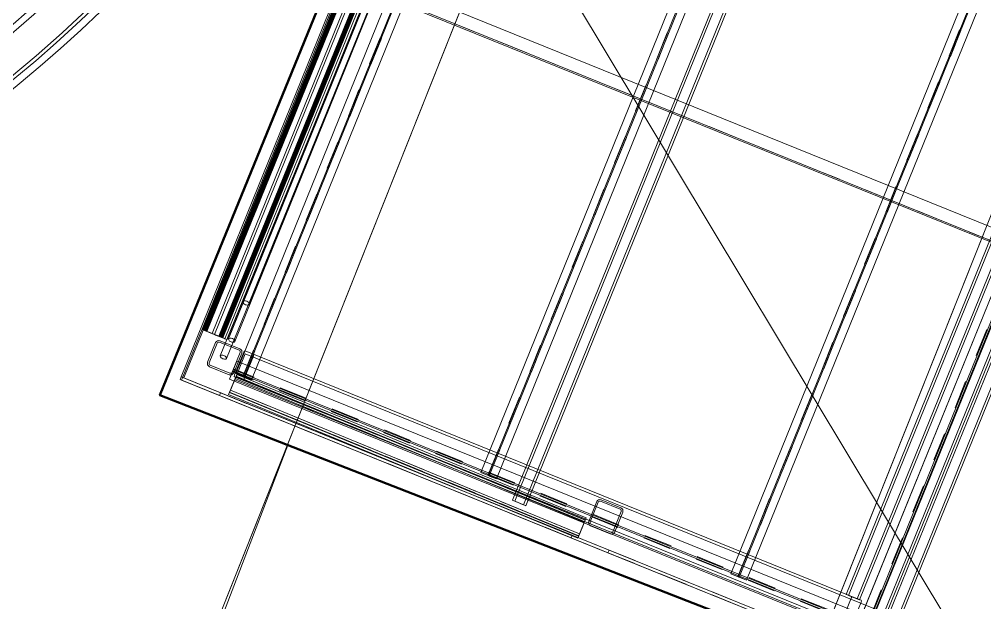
# Model space of a CAD drawing. Header units: metres. Extents: x -207 to 292, y -187 to 169.
# Drawn here: x -32.247 to -28.812, y -46.435 to -44.357 of the extents above; entities that cross this region are included whole.
import ezdxf

# ---------------------------------------------------------------- set-up
doc = ezdxf.new("R2010")
doc.units = ezdxf.units.M
for name, pattern in [('Elevado', [0.003969, 0.002381, -0.001587]), ('Oculto', [0.007144, 0.004763, -0.002381]), ('Overhead', [0.003969, 0.002381, -0.001587])]:
    doc.linetypes.add(name, pattern=pattern)
for name, color, linetype, lineweight in [('A-DETL-GENF', 7, 'Continuous', 9), ('A-DETL-MEDM', 7, 'Continuous', 9), ('A-DOOR', 7, 'Continuous', 9), ('A-GLAZ', 7, 'Continuous', 9), ('A-ROOF', 7, 'Continuous', 9), ('C-TOPO', 7, 'Continuous', 9), ('edificios', 7, 'Continuous', 50), ('EQUIPOS PIS', 7, 'Continuous', 9), ('I-WALL', 7, 'Continuous', 9), ('P-SANR-FIXT', 7, 'Continuous', 9), ('S-BEAM', 7, 'Continuous', 9), ('S-COLS', 7, 'Continuous', 9), ('VEREDAS', 7, 'Continuous', 9)]:
    doc.layers.add(name, color=color, linetype=linetype, lineweight=lineweight)
doc.layers.add('PR10-ARQ-PL-001-Emplazamiento-C-1_dwg', color=7, linetype='Continuous', lineweight=9, true_color=0x767676)

# ---------------------------------------------------------------- blocks, each defined once
blk = doc.blocks.new('M_Estanque-Terraza - M_Estanque-Terraza-2331352-PLANTA EMPLAZAMIENTO ACTUALIZADO')
at = {"layer": 'P-SANR-FIXT'}
for radius, start, end in [(4.9059, 180, 0), (4.8832, 180, 0), (5.1516, 223.8638, 0), (5.1516, 223.8638, 0), (5.1266, 223.8805, 0), (5.1266, 223.8805, 0), (4.9983, 223.9693, 0), (4.9755, 223.9856, 360)]:
    blk.add_arc((0, 0), radius, start, end, dxfattribs=at)
blk = doc.blocks.new('YADRAN_LASQUEMAS_ARQ_MO_002_TERRAZAS_rvt-1-PLANTA EMPLAZAMIENTO ACTUALIZADO')
at = {"layer": 'P-SANR-FIXT', "lineweight": 9, "rotation": 81.30156703698499}
blk.add_blockref('M_Estanque-Terraza - M_Estanque-Terraza-2331352-PLANTA EMPLAZAMIENTO ACTUALIZADO', (-35.5259, -40.6136), dxfattribs=at)
blk = doc.blocks.new('FCA_N_Columna de acero - 100 x 100 mm-2088436-PLANTA EMPLAZAMIENTO ACTUALIZADO')
at = {"layer": 'S-COLS'}
for p, q in [((-0.05, -0.038), (-0.05, 0.038)), ((-0.05, -0.038), (-0.05, 0.038)), ((-0.044, 0.038), (-0.044, -0.038)), ((-0.044, 0.038), (-0.044, -0.038)), ((-0.038, 0.05), (0.038, 0.05)), ((-0.038, 0.05), (0.038, 0.05)), ((0.038, 0.044), (-0.038, 0.044)), ((0.038, 0.044), (-0.038, 0.044)), ((0.044, -0.038), (0.044, 0.038)), ((0.044, -0.038), (0.044, 0.038)), ((0.05, 0.038), (0.05, -0.038)), ((0.05, 0.038), (0.05, -0.038)), ((-0.038, -0.044), (0.038, -0.044)), ((-0.038, -0.044), (0.038, -0.044)), ((0.038, -0.05), (-0.038, -0.05)), ((0.038, -0.05), (-0.038, -0.05))]:
    blk.add_line(p, q, dxfattribs=at)
for centre, radius, start, end in [((-0.038, 0.038), 0.012, 90, 180), ((-0.038, 0.038), 0.012, 90, 180), ((-0.038, 0.038), 0.006, 90, 180), ((-0.038, 0.038), 0.006, 90, 180), ((0.038, 0.038), 0.012, 360, 90), ((0.038, 0.038), 0.012, 360, 90), ((0.038, 0.038), 0.006, 360, 90), ((0.038, 0.038), 0.006, 360, 90), ((-0.038, -0.038), 0.012, 180, 270), ((-0.038, -0.038), 0.012, 180, 270), ((-0.038, -0.038), 0.006, 180, 270), ((-0.038, -0.038), 0.006, 180, 270), ((0.038, -0.038), 0.012, 270, 360), ((0.038, -0.038), 0.006, 270, 360), ((0.038, -0.038), 0.012, 270, 360), ((0.038, -0.038), 0.006, 270, 360)]:
    blk.add_arc(centre, radius, start, end, dxfattribs=at)
blk = doc.blocks.new('MT-T estructural - MT100X6_0-2095929-PLANTA EMPLAZAMIENTO ACTUALIZADO')
at = {"layer": 'S-BEAM'}
for p, q in [((-5.9815, 0.03), (5.9815, 0.03)), ((-5.9815, 0.03), (5.9815, 0.03)), ((5.9815, 0.002), (-5.9815, 0.002)), ((-5.9815, 0.002), (5.9815, 0.002)), ((5.9815, 0.0068), (5.9815, 0.03)), ((5.9815, 0.03), (5.9815, -0.03)), ((5.9815, 0.0068), (5.9815, 0.002)), ((5.9815, -0.002), (5.9815, 0.002)), ((-5.9815, -0.002), (5.9815, -0.002)), ((-5.9815, -0.002), (5.9815, -0.002)), ((5.9815, -0.03), (-5.9815, -0.03)), ((-5.9815, -0.03), (5.9815, -0.03)), ((5.9815, -0.002), (5.9815, -0.0068)), ((5.9815, -0.03), (5.9815, -0.0068))]:
    blk.add_line(p, q, dxfattribs=at)
at = {"layer": 'S-BEAM', "linetype": 'Oculto'}
for p, q in [((5.9815, 0.0025), (-5.9815, 0.0025)), ((5.9815, -0.0025), (-5.9815, -0.0025))]:
    blk.add_line(p, q, dxfattribs=at)
blk = doc.blocks.new('UC-Perfil universal - 120x070x50UC-2123569-PLANTA EMPLAZAMIENTO ACTUALIZADO')
at = {"layer": 'S-BEAM'}
for p, q in [((-2.44, 0.035), (-2.44, -0.035)), ((-2.44, -0.035), (-2.44, 0.035)), ((-2.44, 0.035), (-2.44, 0.0075)), ((-2.44, 0.0075), (-2.44, 0.035)), ((2.439, 0.035), (-2.44, 0.035)), ((-2.44, 0.035), (2.439, 0.035)), ((-2.44, 0.035), (2.439, 0.035)), ((-2.44, 0.035), (2.439, 0.035)), ((-2.44, 0.0025), (-2.44, 0.0075)), ((-2.44, 0.0025), (-2.44, 0.0075)), ((-2.44, 0.0025), (2.439, 0.0025)), ((2.439, -0.0025), (-2.44, -0.0025)), ((-2.44, -0.0075), (-2.44, -0.0025)), ((-2.44, -0.0075), (-2.44, -0.0025)), ((-2.44, -0.035), (-2.44, -0.0075)), ((-2.44, -0.0075), (-2.44, -0.035)), ((-2.44, -0.035), (2.439, -0.035)), ((-2.44, -0.035), (2.439, -0.035)), ((-2.44, -0.035), (2.439, -0.035)), ((-2.44, -0.035), (2.439, -0.035))]:
    blk.add_line(p, q, dxfattribs=at)
at = {"layer": 'S-BEAM', "linetype": 'Oculto'}
for p, q in [((2.439, 0.00495), (-2.44, 0.00495)), ((2.439, -0.00495), (-2.44, -0.00495))]:
    blk.add_line(p, q, dxfattribs=at)
blk = doc.blocks.new('L - Perfiles angulares de lados iguales - L 900x500x5-2128647-PLANTA EMPLAZAMIENTO ACTUALIZADO')
at = {"layer": 'S-BEAM'}
for p, q in [((1.905, 0.006), (-1.905, 0.006)), ((-1.905, 0.006), (1.905, 0.006)), ((-1.905, 0.001), (1.905, 0.001)), ((1.905, 0.001), (-1.905, 0.001)), ((1.905, -0.044), (-1.905, -0.044)), ((-1.905, -0.044), (1.905, -0.044))]:
    blk.add_line(p, q, dxfattribs=at)
at = {"layer": 'S-BEAM', "linetype": 'Oculto'}
blk.add_line((-1.905, 0.001), (1.905, 0.001), dxfattribs=at)
blk = doc.blocks.new('SQR - Barras cuadradas con bordes redondeados - SQR 100x100-2138660-PLANTA EMPLAZAMIENTO ACTUALIZADO')
at = {"layer": 'S-BEAM'}
for p, q in [((2.444, 0.05), (-2.397, 0.05)), ((-2.397, 0.05), (-2.397, 0.0436)), ((-2.397, 0.05), (-2.397, 0.0436)), ((-2.397, -0.0436), (-2.397, 0.0436)), ((-2.397, 0.0436), (-2.397, -0.0436)), ((-2.397, -0.0436), (-2.397, -0.05)), ((-2.397, -0.0436), (-2.397, -0.05)), ((-2.397, -0.05), (2.444, -0.05))]:
    blk.add_line(p, q, dxfattribs=at)
blk = doc.blocks.new('SQR - Barras cuadradas con bordes redondeados - SQR 100x100-2139713-PLANTA EMPLAZAMIENTO ACTUALIZADO')
at = {"layer": 'S-BEAM'}
for p, q in [((-29.2824, -46.4132), (-31.4437, -45.5378)), ((-31.4437, -45.5378), (-31.4134, -45.55)), ((-31.481, -45.6236), (-31.4483, -45.5428)), ((-31.4136, -45.5569), (-31.4463, -45.6377)), ((-31.4812, -45.6304), (-29.3199, -46.5059)), ((-31.4509, -45.6427), (-31.4812, -45.6304)), ((-29.287, -46.4182), (-29.3197, -46.499)), ((-29.2521, -46.4254), (-29.2824, -46.4132)), ((-29.285, -46.5131), (-29.2523, -46.4323)), ((-29.3199, -46.5059), (-29.2896, -46.5181))]:
    blk.add_line(p, q, dxfattribs=at)
for centre, start_param, end_param in [((-31.4461, -45.5437), 0, 1.570796), ((-31.4158, -45.556), 4.712389, 6.283185), ((-31.4788, -45.6245), 1.570796, 3.141593), ((-31.4485, -45.6368), 3.141593, 4.712389), ((-29.2848, -46.4191), 0, 1.570796), ((-29.2545, -46.4314), 4.712389, 6.283185), ((-29.3175, -46.4999), 1.570796, 3.141593), ((-29.2872, -46.5122), 3.141593, 4.712389)]:
    blk.add_ellipse(centre, major_axis=(0.0024, 0.00593), ratio=0.374607, start_param=start_param, end_param=end_param, dxfattribs=at)
blk = doc.blocks.new('M_Door-Opening - 1900 x 2800 mm-2140832-PLANTA EMPLAZAMIENTO ACTUALIZADO')
at = {"layer": 'A-DETL-GENF', "linetype": 'Overhead'}
for p, q in [((0.9418, 0.005), (-0.9582, 0.005)), ((-0.9582, -0.005), (0.9418, -0.005))]:
    blk.add_line(p, q, dxfattribs=at)
at = {"layer": 'A-DETL-MEDM'}
for p, q in [((-0.9582, 0.005), (-0.9582, -0.005)), ((0.9418, -0.005), (0.9418, 0.005))]:
    blk.add_line(p, q, dxfattribs=at)
blk = doc.blocks.new('FCA_N_Columna de acero - 100 x 100 mm-2141050-PLANTA EMPLAZAMIENTO ACTUALIZADO')
at = {"layer": 'S-COLS'}
for p, q in [((-0.05, -0.038), (-0.05, 0.038)), ((-0.05, -0.038), (-0.05, 0.038)), ((-0.044, 0.038), (-0.044, -0.038)), ((-0.044, 0.038), (-0.044, -0.038)), ((-0.038, 0.05), (0.038, 0.05)), ((-0.038, 0.05), (0.038, 0.05)), ((0.038, 0.044), (-0.038, 0.044)), ((0.038, 0.044), (-0.038, 0.044)), ((0.044, -0.038), (0.044, 0.038)), ((0.044, -0.038), (0.044, 0.038)), ((0.05, 0.038), (0.05, -0.038)), ((0.05, 0.038), (0.05, -0.038)), ((-0.038, -0.044), (0.038, -0.044)), ((-0.038, -0.044), (0.038, -0.044)), ((0.038, -0.05), (-0.038, -0.05)), ((0.038, -0.05), (-0.038, -0.05))]:
    blk.add_line(p, q, dxfattribs=at)
for centre, radius, start, end in [((-0.038, 0.038), 0.012, 90, 180), ((-0.038, 0.038), 0.012, 90, 180), ((-0.038, 0.038), 0.006, 90, 180), ((-0.038, 0.038), 0.006, 90, 180), ((0.038, 0.038), 0.012, 360, 90), ((0.038, 0.038), 0.012, 360, 90), ((0.038, 0.038), 0.006, 360, 90), ((0.038, 0.038), 0.006, 360, 90), ((-0.038, -0.038), 0.012, 180, 270), ((-0.038, -0.038), 0.012, 180, 270), ((-0.038, -0.038), 0.006, 180, 270), ((-0.038, -0.038), 0.006, 180, 270), ((0.038, -0.038), 0.012, 270, 360), ((0.038, -0.038), 0.006, 270, 360), ((0.038, -0.038), 0.012, 270, 360), ((0.038, -0.038), 0.006, 270, 360)]:
    blk.add_arc(centre, radius, start, end, dxfattribs=at)
blk = doc.blocks.new('Ventana-Hueco cuadrado - 1350 x 0900mm-2142439-PLANTA EMPLAZAMIENTO ACTUALIZADO')
at = {"layer": 'A-GLAZ'}
for p, q in [((-0.6832, -0.005), (-0.6832, 0.005)), ((0.6668, 0.005), (0.6668, -0.005))]:
    blk.add_line(p, q, dxfattribs=at)
at = {"layer": 'A-GLAZ', "linetype": 'Elevado'}
for p, q in [((-0.6832, 0.005), (0.6668, 0.005)), ((0.6668, -0.005), (-0.6832, -0.005))]:
    blk.add_line(p, q, dxfattribs=at)
blk = doc.blocks.new('Barras redondas - RB 24-2158132-PLANTA EMPLAZAMIENTO ACTUALIZADO')
at = {"layer": 'S-BEAM'}
for p, q in [((-28.551, -38.2096), (-30.0385, -41.8687)), ((-30.0163, -41.8778), (-28.5288, -38.2186))]:
    blk.add_line(p, q, dxfattribs=at)
for centre, start_param, end_param in [((-28.5399, -38.2141), 0, 3.141593), ((-28.5399, -38.2141), 3.141593, 6.283185), ((-30.0274, -41.8732), 0, 3.141593), ((-30.0274, -41.8732), 3.141593, 6.283185)]:
    blk.add_ellipse(centre, major_axis=(-0.0111, 0.0045), ratio=0.484809, start_param=start_param, end_param=end_param, dxfattribs=at)
blk = doc.blocks.new('Barras redondas - RB 24-V93-PLANTA EMPLAZAMIENTO ACTUALIZADO')
at = {"layer": 'S-BEAM'}
for p, q in [((-28.551, -38.2096), (-30.0385, -41.8687)), ((-30.0163, -41.8778), (-28.5288, -38.2186))]:
    blk.add_line(p, q, dxfattribs=at)
for centre, start_param, end_param in [((-28.5399, -38.2141), 0, 3.141593), ((-28.5399, -38.2141), 3.141593, 6.283185), ((-30.0274, -41.8732), 0, 3.141593), ((-30.0274, -41.8732), 3.141593, 6.283185)]:
    blk.add_ellipse(centre, major_axis=(-0.0111, 0.0045), ratio=0.484809, start_param=start_param, end_param=end_param, dxfattribs=at)
blk = doc.blocks.new('HSS-Sección estructural hueca - HSS40_0X70_0X9_5-2160613-PLANTA EMPLAZAMIENTO ACTUALIZADO')
at = {"layer": 'S-BEAM'}
for p, q in [((-24.6715, -35.3874), (-29.2141, -46.6023)), ((-24.6633, -35.3907), (-29.2059, -46.6057)), ((-29.1746, -46.6183), (-24.632, -35.4034)), ((-29.1664, -46.6217), (-24.6238, -35.4067))]:
    blk.add_line(p, q, dxfattribs=at)
blk = doc.blocks.new('HSS-Sección estructural hueca - HSS40_0X70_0X9_5-2161066-PLANTA EMPLAZAMIENTO ACTUALIZADO')
at = {"layer": 'S-BEAM'}
for p, q in [((5.882, 0.035), (-5.882, 0.035)), ((-5.882, 0.035), (-5.882, 0.0172)), ((-5.882, 0.035), (-5.882, 0.0172)), ((5.882, 0.0261), (-5.882, 0.0261)), ((-5.882, 0.0172), (-5.882, 0.0261)), ((-5.882, 0.0172), (-5.882, 0.0261)), ((-5.882, 0.0172), (-5.882, -0.0172)), ((-5.882, -0.0172), (-5.882, 0.0172)), ((-5.882, -0.0172), (-5.882, 0.0172)), ((-5.882, 0.0172), (-5.882, -0.0172)), ((-5.882, -0.0172), (-5.882, -0.035)), ((-5.882, -0.0172), (-5.882, -0.035)), ((-5.882, -0.0261), (-5.882, -0.0172)), ((-5.882, -0.0261), (-5.882, -0.0172)), ((-5.882, -0.0261), (5.882, -0.0261)), ((-5.882, -0.035), (5.882, -0.035))]:
    blk.add_line(p, q, dxfattribs=at)
at = {"layer": 'S-BEAM', "linetype": 'Oculto'}
for p, q in [((5.882, 0.0261), (-5.882, 0.0261)), ((5.882, -0.0261), (-5.882, -0.0261))]:
    blk.add_line(p, q, dxfattribs=at)
blk = doc.blocks.new('HSS-Sección estructural hueca - HSS40_0X70_0X9_5-2161322-PLANTA EMPLAZAMIENTO ACTUALIZADO')
at = {"layer": 'S-BEAM'}
for p, q in [((5.857, 0.035), (-5.907, 0.035)), ((-5.907, 0.035), (-5.907, 0.0172)), ((-5.907, 0.035), (-5.907, 0.0172)), ((5.857, 0.0261), (-5.907, 0.0261)), ((-5.907, 0.0172), (-5.907, 0.0261)), ((-5.907, 0.0172), (-5.907, 0.0261)), ((-5.907, 0.0172), (-5.907, -0.0172)), ((-5.907, -0.0172), (-5.907, 0.0172)), ((-5.907, -0.0172), (-5.907, 0.0172)), ((-5.907, 0.0172), (-5.907, -0.0172)), ((-5.907, -0.0172), (-5.907, -0.035)), ((-5.907, -0.0172), (-5.907, -0.035)), ((-5.907, -0.0261), (-5.907, -0.0172)), ((-5.907, -0.0261), (-5.907, -0.0172)), ((-5.907, -0.0261), (5.857, -0.0261)), ((-5.907, -0.035), (5.857, -0.035))]:
    blk.add_line(p, q, dxfattribs=at)
at = {"layer": 'S-BEAM', "linetype": 'Oculto'}
for p, q in [((5.857, 0.0261), (-5.907, 0.0261)), ((5.857, -0.0261), (-5.907, -0.0261))]:
    blk.add_line(p, q, dxfattribs=at)
blk = doc.blocks.new('HSS-Sección estructural hueca - HSS40_0X70_0X9_5-2161648-PLANTA EMPLAZAMIENTO ACTUALIZADO')
at = {"layer": 'S-BEAM'}
for p, q in [((5.866, 0.035), (-5.897, 0.035)), ((5.866, 0.0172), (5.866, 0.035)), ((5.866, 0.0172), (5.866, 0.035)), ((5.866, 0.0261), (-5.897, 0.0261)), ((5.866, 0.0261), (5.866, 0.0172)), ((5.866, 0.0261), (5.866, 0.0172)), ((5.866, 0.0172), (5.866, -0.0172)), ((5.866, -0.0172), (5.866, 0.0172)), ((5.866, -0.0172), (5.866, 0.0172)), ((5.866, 0.0172), (5.866, -0.0172)), ((-5.897, -0.0261), (5.866, -0.0261)), ((5.866, -0.035), (5.866, -0.0172)), ((5.866, -0.035), (5.866, -0.0172)), ((5.866, -0.0172), (5.866, -0.0261)), ((5.866, -0.0172), (5.866, -0.0261)), ((-5.897, -0.035), (5.866, -0.035))]:
    blk.add_line(p, q, dxfattribs=at)
at = {"layer": 'S-BEAM', "linetype": 'Oculto'}
for p, q in [((5.866, 0.0261), (-5.897, 0.0261)), ((5.866, -0.0261), (-5.897, -0.0261))]:
    blk.add_line(p, q, dxfattribs=at)
blk = doc.blocks.new('HSS-Sección estructural hueca - HSS40_0X70_0X9_5-2161767-PLANTA EMPLAZAMIENTO ACTUALIZADO')
at = {"layer": 'S-BEAM'}
for p, q in [((-27.1769, -34.5596), (-31.5934, -45.4631)), ((-27.1687, -34.5629), (-31.5852, -45.4664)), ((-31.5366, -45.4861), (-27.1201, -34.5826)), ((-31.5283, -45.4894), (-27.1118, -34.5859)), ((-31.5934, -45.4631), (-31.5798, -45.4686)), ((-31.5932, -45.4632), (-31.5925, -45.4635)), ((-31.5925, -45.4635), (-31.5733, -45.4712)), ((-31.5784, -45.4692), (-31.5852, -45.4664)), ((-31.5843, -45.4668), (-31.585, -45.4665)), ((-31.5748, -45.4706), (-31.5843, -45.4668)), ((-31.5484, -45.4813), (-31.5798, -45.4686)), ((-31.5784, -45.4692), (-31.547, -45.4819)), ((-31.5434, -45.4833), (-31.5748, -45.4706)), ((-31.5733, -45.4712), (-31.542, -45.4839)), ((-31.5484, -45.4813), (-31.5293, -45.4891)), ((-31.5374, -45.4858), (-31.547, -45.4819)), ((-31.5366, -45.4861), (-31.5434, -45.4833)), ((-31.542, -45.4839), (-31.5283, -45.4894)), ((-31.5374, -45.4858), (-31.5367, -45.4861)), ((-31.5286, -45.4893), (-31.5293, -45.4891))]:
    blk.add_line(p, q, dxfattribs=at)
blk = doc.blocks.new('HSS-Sección estructural hueca - HSS40_0X70_0X9_5-2161936-PLANTA EMPLAZAMIENTO ACTUALIZADO')
at = {"layer": 'S-BEAM'}
for p, q in [((-27.1439, -34.5732), (-31.5604, -45.4767)), ((-27.1357, -34.5765), (-31.5522, -45.48)), ((-31.5162, -45.4946), (-27.0997, -34.5911)), ((-31.5079, -45.4979), (-27.0915, -34.5944)), ((-31.5604, -45.4767), (-31.5522, -45.48)), ((-31.5582, -45.4776), (-31.5422, -45.484)), ((-31.5486, -45.4815), (-31.5522, -45.48)), ((-31.548, -45.4817), (-31.5522, -45.48)), ((-31.5351, -45.4869), (-31.551, -45.4805)), ((-31.5486, -45.4815), (-31.5261, -45.4906)), ((-31.548, -45.4817), (-31.5445, -45.4831)), ((-31.5332, -45.4877), (-31.5445, -45.4831)), ((-31.5422, -45.484), (-31.5197, -45.4932)), ((-31.5238, -45.4915), (-31.5351, -45.4869)), ((-31.5332, -45.4877), (-31.5173, -45.4941)), ((-31.5101, -45.497), (-31.5261, -45.4906)), ((-31.5203, -45.4929), (-31.5238, -45.4915)), ((-31.5162, -45.4946), (-31.5203, -45.4929)), ((-31.5197, -45.4932), (-31.5162, -45.4946)), ((-31.5162, -45.4946), (-31.5079, -45.4979))]:
    blk.add_line(p, q, dxfattribs=at)
blk = doc.blocks.new('HSS-Sección estructural hueca - HSS40_0X70_0X9_5-2161962-PLANTA EMPLAZAMIENTO ACTUALIZADO')
at = {"layer": 'S-BEAM'}
for p, q in [((-25.9723, -34.9107), (-30.4924, -46.07)), ((-25.964, -34.914), (-30.4841, -46.0733)), ((-30.4529, -46.086), (-25.9328, -34.9266)), ((-30.4446, -46.0893), (-25.9245, -34.93)), ((-30.4924, -46.07), (-30.4815, -46.0744)), ((-30.4914, -46.0704), (-30.4805, -46.0748)), ((-30.4787, -46.0755), (-30.4841, -46.0733)), ((-30.4727, -46.0779), (-30.4836, -46.0735)), ((-30.4777, -46.0759), (-30.4815, -46.0744)), ((-30.4805, -46.0748), (-30.4593, -46.0834)), ((-30.4787, -46.0755), (-30.4749, -46.0771)), ((-30.4777, -46.0759), (-30.4565, -46.0845)), ((-30.4643, -46.0813), (-30.4749, -46.0771)), ((-30.4621, -46.0822), (-30.4727, -46.0779)), ((-30.4643, -46.0813), (-30.4534, -46.0858)), ((-30.4583, -46.0838), (-30.4621, -46.0822)), ((-30.4593, -46.0834), (-30.4555, -46.0849)), ((-30.4529, -46.086), (-30.4583, -46.0838)), ((-30.4456, -46.0889), (-30.4565, -46.0845)), ((-30.4555, -46.0849), (-30.4446, -46.0893))]:
    blk.add_line(p, q, dxfattribs=at)
blk = doc.blocks.new('HSS-Sección estructural hueca - HSS40_0X70_0X9_5-2162146-PLANTA EMPLAZAMIENTO ACTUALIZADO')
at = {"layer": 'S-BEAM'}
for p, q in [((-24.8309, -35.3579), (-29.3056, -46.4051)), ((-24.8226, -35.3613), (-29.2973, -46.4084)), ((-29.2661, -46.4211), (-24.7914, -35.3739)), ((-29.2578, -46.4244), (-24.7832, -35.3772)), ((-29.3056, -46.4051), (-29.2947, -46.4095)), ((-29.3046, -46.4055), (-29.2937, -46.4099)), ((-29.2919, -46.4106), (-29.2973, -46.4084)), ((-29.2859, -46.413), (-29.2968, -46.4086)), ((-29.2909, -46.411), (-29.2947, -46.4095)), ((-29.2937, -46.4099), (-29.2725, -46.4185)), ((-29.2919, -46.4106), (-29.288, -46.4122)), ((-29.2909, -46.411), (-29.2697, -46.4196)), ((-29.2775, -46.4165), (-29.288, -46.4122)), ((-29.2753, -46.4173), (-29.2859, -46.413)), ((-29.2775, -46.4165), (-29.2666, -46.4209)), ((-29.2715, -46.4189), (-29.2753, -46.4173)), ((-29.2725, -46.4185), (-29.2687, -46.42)), ((-29.2661, -46.4211), (-29.2715, -46.4189)), ((-29.2588, -46.424), (-29.2697, -46.4196)), ((-29.2687, -46.42), (-29.2578, -46.4244))]:
    blk.add_line(p, q, dxfattribs=at)
blk = doc.blocks.new('Barras redondas - RB 24-2162412-PLANTA EMPLAZAMIENTO ACTUALIZADO')
at = {"layer": 'S-BEAM'}
for p, q in [((-30.0813, -41.9812), (-31.5021, -45.4955)), ((-31.4799, -45.5045), (-30.0591, -41.9902))]:
    blk.add_line(p, q, dxfattribs=at)
for centre, start_param, end_param in [((-30.0702, -41.9857), 0, 3.141593), ((-30.0702, -41.9857), 3.141593, 6.283185), ((-31.491, -45.5), 0, 3.141593), ((-31.491, -45.5), 3.141593, 6.283185)]:
    blk.add_ellipse(centre, major_axis=(-0.0111, 0.0045), ratio=0.544639, start_param=start_param, end_param=end_param, dxfattribs=at)
blk = doc.blocks.new('Barras redondas - RB 24-2162431-PLANTA EMPLAZAMIENTO ACTUALIZADO')
at = {"layer": 'S-BEAM'}
for p, q in [((-30.0781, -41.9665), (-31.4511, -45.3629)), ((-31.4288, -45.3719), (-30.0558, -41.9755))]:
    blk.add_line(p, q, dxfattribs=at)
for centre, start_param, end_param in [((-30.067, -41.971), 0, 3.141593), ((-30.067, -41.971), 3.141593, 6.283185), ((-31.44, -45.3674), 0, 3.141593), ((-31.44, -45.3674), 3.141593, 6.283185)]:
    blk.add_ellipse(centre, major_axis=(-0.0111, 0.0045), ratio=0.559193, start_param=start_param, end_param=end_param, dxfattribs=at)
blk = doc.blocks.new('UC-Perfil universal - 120x070x50UC-2162488-PLANTA EMPLAZAMIENTO ACTUALIZADO')
at = {"layer": 'S-BEAM'}
for p, q in [((3.01, 0.035), (-3.01, 0.035)), ((-3.01, 0.035), (3.01, 0.035)), ((-3.01, 0.035), (3.01, 0.035)), ((-3.01, 0.035), (3.01, 0.035)), ((-3.01, 0.0025), (3.01, 0.0025)), ((3.01, -0.0025), (-3.01, -0.0025)), ((-3.01, -0.035), (3.01, -0.035)), ((-3.01, -0.035), (3.01, -0.035)), ((-3.01, -0.035), (3.01, -0.035)), ((-3.01, -0.035), (3.01, -0.035))]:
    blk.add_line(p, q, dxfattribs=at)
at = {"layer": 'S-BEAM', "linetype": 'Oculto'}
for p, q in [((3.01, 0.00495), (-3.01, 0.00495)), ((3.01, -0.00495), (-3.01, -0.00495))]:
    blk.add_line(p, q, dxfattribs=at)
blk = doc.blocks.new('HSS-Sección estructural hueca - HSS40_0X70_0X9_5-2163711-PLANTA EMPLAZAMIENTO ACTUALIZADO')
at = {"layer": 'S-BEAM'}
for p, q in [((0.6715, 0.035), (-0.6715, 0.035)), ((-0.6715, 0.035), (-0.6715, 0.0172)), ((-0.6715, 0.035), (-0.6715, 0.0172)), ((0.6715, 0.0172), (0.6715, 0.035)), ((0.6715, 0.0172), (0.6715, 0.035)), ((0.6715, 0.0261), (-0.6715, 0.0261)), ((-0.6715, 0.0172), (-0.6715, 0.0261)), ((-0.6715, 0.0172), (-0.6715, 0.0261)), ((-0.6715, 0.0172), (-0.6715, -0.0172)), ((-0.6715, -0.0172), (-0.6715, 0.0172)), ((-0.6715, -0.0172), (-0.6715, 0.0172)), ((-0.6715, 0.0172), (-0.6715, -0.0172)), ((0.6715, 0.0261), (0.6715, 0.0172)), ((0.6715, 0.0261), (0.6715, 0.0172)), ((0.6715, 0.0172), (0.6715, -0.0172)), ((0.6715, -0.0172), (0.6715, 0.0172)), ((0.6715, -0.0172), (0.6715, 0.0172)), ((0.6715, 0.0172), (0.6715, -0.0172)), ((-0.6715, -0.0172), (-0.6715, -0.035)), ((-0.6715, -0.0172), (-0.6715, -0.035)), ((-0.6715, -0.0261), (-0.6715, -0.0172)), ((-0.6715, -0.0261), (-0.6715, -0.0172)), ((-0.6715, -0.0261), (0.6715, -0.0261)), ((0.6715, -0.035), (0.6715, -0.0172)), ((0.6715, -0.035), (0.6715, -0.0172)), ((0.6715, -0.0172), (0.6715, -0.0261)), ((0.6715, -0.0172), (0.6715, -0.0261)), ((-0.6715, -0.035), (0.6715, -0.035))]:
    blk.add_line(p, q, dxfattribs=at)
at = {"layer": 'S-BEAM', "linetype": 'Oculto'}
for p, q in [((0.6715, 0.0261), (-0.6715, 0.0261)), ((0.6715, -0.0261), (-0.6715, -0.0261))]:
    blk.add_line(p, q, dxfattribs=at)
blk = doc.blocks.new('HSS-Sección estructural hueca - HSS40_0X70_0X9_5-2164033-PLANTA EMPLAZAMIENTO ACTUALIZADO')
at = {"layer": 'S-BEAM'}
for p, q in [((0.6715, 0.035), (-0.6715, 0.035)), ((-0.6715, 0.035), (-0.6715, 0.0172)), ((-0.6715, 0.035), (-0.6715, 0.0172)), ((0.6715, 0.0172), (0.6715, 0.035)), ((0.6715, 0.0172), (0.6715, 0.035)), ((0.6715, 0.0261), (-0.6715, 0.0261)), ((-0.6715, 0.0172), (-0.6715, 0.0261)), ((-0.6715, 0.0172), (-0.6715, 0.0261)), ((-0.6715, 0.0172), (-0.6715, -0.0172)), ((-0.6715, -0.0172), (-0.6715, 0.0172)), ((-0.6715, -0.0172), (-0.6715, 0.0172)), ((-0.6715, 0.0172), (-0.6715, -0.0172)), ((0.6715, 0.0261), (0.6715, 0.0172)), ((0.6715, 0.0261), (0.6715, 0.0172)), ((0.6715, 0.0172), (0.6715, -0.0172)), ((0.6715, -0.0172), (0.6715, 0.0172)), ((0.6715, -0.0172), (0.6715, 0.0172)), ((0.6715, 0.0172), (0.6715, -0.0172)), ((-0.6715, -0.0172), (-0.6715, -0.035)), ((-0.6715, -0.0172), (-0.6715, -0.035)), ((-0.6715, -0.0261), (-0.6715, -0.0172)), ((-0.6715, -0.0261), (-0.6715, -0.0172)), ((-0.6715, -0.0261), (0.6715, -0.0261)), ((0.6715, -0.035), (0.6715, -0.0172)), ((0.6715, -0.035), (0.6715, -0.0172)), ((0.6715, -0.0172), (0.6715, -0.0261)), ((0.6715, -0.0172), (0.6715, -0.0261)), ((-0.6715, -0.035), (0.6715, -0.035))]:
    blk.add_line(p, q, dxfattribs=at)
at = {"layer": 'S-BEAM', "linetype": 'Oculto'}
for p, q in [((0.6715, 0.0261), (-0.6715, 0.0261)), ((0.6715, -0.0261), (-0.6715, -0.0261))]:
    blk.add_line(p, q, dxfattribs=at)
blk = doc.blocks.new('YADRAN_LASQUEMAS_ARQ_MO_008_EEMM 100-200_rvt-1-PLANTA EMPLAZAMIENTO ACTUALIZADO')
at = {"layer": 'A-ROOF'}
for p, q in [((-27.1129, -34.3908), (-31.67, -45.6419)), ((-31.67, -45.6419), (-27.1129, -34.3908)), ((-29.2616, -46.6174), (-24.7044, -35.3664)), ((-29.2616, -46.6174), (-24.7044, -35.3664)), ((-31.67, -45.6419), (-29.2616, -46.6174)), ((-29.2616, -46.6174), (-31.67, -45.6419))]:
    blk.add_line(p, q, dxfattribs=at)
at = {"layer": 'I-WALL'}
for p, q in [((-27.116, -34.3842), (-31.6713, -45.6306)), ((-31.6713, -45.6306), (-27.116, -34.3842)), ((-27.1068, -34.3879), (-31.662, -45.6343)), ((-31.662, -45.6343), (-27.1105, -34.3972)), ((-31.6713, -45.6306), (-31.6751, -45.6398)), ((-31.6751, -45.6398), (-31.6713, -45.6306)), ((-29.2616, -46.6174), (-31.6751, -45.6398)), ((-31.6751, -45.6398), (-30.1527, -46.2565)), ((-31.6713, -45.6306), (-29.2578, -46.6081)), ((-31.6713, -45.6306), (-31.662, -45.6343)), ((-30.1489, -46.2472), (-31.662, -45.6343)), ((-31.5311, -45.6874), (-31.5349, -45.6966)), ((-31.5349, -45.6966), (-31.5311, -45.6874)), ((-31.5349, -45.6966), (-30.2836, -46.2034)), ((-30.2836, -46.2034), (-31.5349, -45.6966)), ((-31.5311, -45.6874), (-30.2798, -46.1942)), ((-30.2798, -46.1942), (-31.5311, -45.6874)), ((-30.2836, -46.2034), (-30.2798, -46.1942)), ((-30.2836, -46.2034), (-30.2798, -46.1942)), ((-30.1489, -46.2472), (-30.1527, -46.2565)), ((-30.1489, -46.2472), (-30.1527, -46.2565)), ((-30.1527, -46.2565), (-28.3916, -46.9698)), ((-28.3879, -46.9605), (-30.1489, -46.2472))]:
    blk.add_line(p, q, dxfattribs=at)
at = {"layer": 'A-DOOR', "lineweight": 9, "rotation": 337.9499999999986}
blk.add_blockref('M_Door-Opening - 1900 x 2800 mm-2140832-PLANTA EMPLAZAMIENTO ACTUALIZADO', (-29.2627, -46.6116), dxfattribs=at)
at = {"layer": 'A-GLAZ', "lineweight": 9, "rotation": 337.9499999999986}
blk.add_blockref('Ventana-Hueco cuadrado - 1350 x 0900mm-2142439-PLANTA EMPLAZAMIENTO ACTUALIZADO', (-30.8998, -45.9485), dxfattribs=at)
at = {"layer": 'S-BEAM', "lineweight": 9, "extrusion": (0, 0, -1)}
for name, p, rotation in [('MT-T estructural - MT100X6_0-2095929-PLANTA EMPLAZAMIENTO ACTUALIZADO', (29.2035, -40.0857), 292.0500000000004), ('MT-T estructural - MT100X6_0-2095929-PLANTA EMPLAZAMIENTO ACTUALIZADO', (28.332, -40.4382), 292.0500000000004), ('MT-T estructural - MT100X6_0-2095929-PLANTA EMPLAZAMIENTO ACTUALIZADO', (27.4423, -40.7986), 292.0500000000004), ('L - Perfiles angulares de lados iguales - L 900x500x5-2128647-PLANTA EMPLAZAMIENTO ACTUALIZADO', (29.1391, -45.0033), 202.0500000000006)]:
    blk.add_blockref(name, p, dxfattribs=dict(at, rotation=rotation))
at = {"layer": 'S-BEAM', "lineweight": 9}
for name, p in [('HSS-Sección estructural hueca - HSS40_0X70_0X9_5-2161767-PLANTA EMPLAZAMIENTO ACTUALIZADO', (0, 0)), ('HSS-Sección estructural hueca - HSS40_0X70_0X9_5-2161936-PLANTA EMPLAZAMIENTO ACTUALIZADO', (0, 0)), ('HSS-Sección estructural hueca - HSS40_0X70_0X9_5-2161962-PLANTA EMPLAZAMIENTO ACTUALIZADO', (0, 0)), ('HSS-Sección estructural hueca - HSS40_0X70_0X9_5-2162146-PLANTA EMPLAZAMIENTO ACTUALIZADO', (0, 0)), ('HSS-Sección estructural hueca - HSS40_0X70_0X9_5-2160613-PLANTA EMPLAZAMIENTO ACTUALIZADO', (0, 0)), ('Barras redondas - RB 24-V93-PLANTA EMPLAZAMIENTO ACTUALIZADO', (-1.4935, -3.6872)), ('Barras redondas - RB 24-2158132-PLANTA EMPLAZAMIENTO ACTUALIZADO', (-1.4935, -3.6872)), ('Barras redondas - RB 24-2162431-PLANTA EMPLAZAMIENTO ACTUALIZADO', (0, 0)), ('Barras redondas - RB 24-2162412-PLANTA EMPLAZAMIENTO ACTUALIZADO', (0, 0)), ('SQR - Barras cuadradas con bordes redondeados - SQR 100x100-2139713-PLANTA EMPLAZAMIENTO ACTUALIZADO', (0, 0))]:
    blk.add_blockref(name, p, dxfattribs=at)
for name, p, rotation in [('HSS-Sección estructural hueca - HSS40_0X70_0X9_5-2161322-PLANTA EMPLAZAMIENTO ACTUALIZADO', (-29.3422, -40.0018), 67.94955318757245), ('HSS-Sección estructural hueca - HSS40_0X70_0X9_5-2161066-PLANTA EMPLAZAMIENTO ACTUALIZADO', (-29.3492, -40.0259), 67.94955318757245), ('HSS-Sección estructural hueca - HSS40_0X70_0X9_5-2161648-PLANTA EMPLAZAMIENTO ACTUALIZADO', (-29.3528, -40.0414), 247.9495531875725), ('UC-Perfil universal - 120x070x50UC-2162488-PLANTA EMPLAZAMIENTO ACTUALIZADO', (-28.8043, -45.4733), 67.94955318757243), ('SQR - Barras cuadradas con bordes redondeados - SQR 100x100-2138660-PLANTA EMPLAZAMIENTO ACTUALIZADO', (-29.2399, -46.4951), 337.9499999999995), ('UC-Perfil universal - 120x070x50UC-2123569-PLANTA EMPLAZAMIENTO ACTUALIZADO', (-29.2249, -46.5228), 337.9499999999995), ('HSS-Sección estructural hueca - HSS40_0X70_0X9_5-2163711-PLANTA EMPLAZAMIENTO ACTUALIZADO', (-30.8677, -45.9164), 157.6332720494419), ('HSS-Sección estructural hueca - HSS40_0X70_0X9_5-2164033-PLANTA EMPLAZAMIENTO ACTUALIZADO', (-30.8677, -45.9164), 337.6332720494419), ('HSS-Sección estructural hueca - HSS40_0X70_0X9_5-2164033-PLANTA EMPLAZAMIENTO ACTUALIZADO', (-30.8648, -45.9095), 337.6332720494419)]:
    blk.add_blockref(name, p, dxfattribs=dict(at, rotation=rotation))
at = {"layer": 'S-COLS', "lineweight": 9, "rotation": 337.9499999999996}
for name, p in [('FCA_N_Columna de acero - 100 x 100 mm-2088436-PLANTA EMPLAZAMIENTO ACTUALIZADO', (-31.5162, -45.5623)), ('FCA_N_Columna de acero - 100 x 100 mm-2141050-PLANTA EMPLAZAMIENTO ACTUALIZADO', (-30.1607, -46.1285))]:
    blk.add_blockref(name, p, dxfattribs=at)
blk = doc.blocks.new('PR10-ARQ-PL-001-Emplazamiento-C-1_dwg-674643-PLANTA EMPLAZAMIENTO ACTUALIZADO')
at = {"layer": 'EQUIPOS PIS'}
h = blk.add_hatch(dxfattribs=at)
h.set_pattern_fill('FP_2', color=256, style=0, pattern_type=2)
h.set_pattern_definition([(121, (-655750.258, -5498481.082), (-2.3400667309, -1.4060539445), [])])
h.paths.add_polyline_path([(-26.837, -47.6126), (-22.2297, -36.327), (-27.1394, -34.4103), (-31.7414, -45.6979)])
h.paths.add_polyline_path([(-23.9448, -40.1992), (-23.9646, -40.1855), (-23.9727, -40.1713), (-23.9588, -40.1492), (-23.9376, -40.1464), (-23.9251, -40.1516), (-23.9179, -40.1641), (-23.9376, -40.1983)])
h.paths.add_polyline_path([(-24.2325, -40.0854), (-24.2522, -40.0716), (-24.2604, -40.0575), (-24.2464, -40.0354), (-24.2253, -40.0326), (-24.2128, -40.0378), (-24.2055, -40.0503), (-24.2253, -40.0844)])
h.paths.add_polyline_path([(-28.3017, -38.4245), (-28.3214, -38.4108), (-28.3296, -38.3966), (-28.3156, -38.3745), (-28.2945, -38.3717), (-28.282, -38.3769), (-28.2747, -38.3894), (-28.2945, -38.4236)])
h.paths.add_polyline_path([(-28.5893, -38.3107), (-28.6091, -38.297), (-28.6172, -38.2828), (-28.6033, -38.2607), (-28.5821, -38.2579), (-28.5696, -38.2631), (-28.5624, -38.2756), (-28.5821, -38.3098)])
at = {"layer": 'C-TOPO', "flags": 128}
for points in [[(-22.4063, -29.137), (-24.0453, -33.3001), (-26.0577, -38.2809), (-26.502, -39.3808), (-27.0315, -40.6912), (-28.5183, -44.3711), (-30.5761, -49.5428), (-31.9686, -53.0422), (-33.5036, -56.8415), (-34.3167, -58.854), (-36.72, -64.8025), (-37.5872, -66.9487), (-38.6445, -69.5656), (-40.3227, -73.7195), (-40.3872, -73.8967)], [(-22.4063, -29.137), (-24.0453, -33.3001), (-26.0577, -38.2809), (-26.502, -39.3808), (-27.0315, -40.6912), (-28.5183, -44.3711), (-30.5761, -49.5428), (-31.9686, -53.0422), (-33.5036, -56.8415), (-34.3167, -58.854), (-36.72, -64.8025), (-37.5872, -66.9487), (-38.6445, -69.5656), (-40.3227, -73.7195), (-40.3872, -73.8967)], [(-32.6953, -48.723), (-31.7437, -47.0062), (-29.8078, -42.1358), (-28.6177, -39.1414), (-28.3653, -38.5167), (-28.322, -38.4097)], [(-43.8859, -77.2945), (-42.5655, -73.9935), (-40.539, -68.9272), (-40.3742, -68.5151), (-38.6491, -64.2454), (-37.2642, -60.8177), (-36.2062, -58.1304), (-34.6938, -54.2891), (-34.2482, -53.1574), (-34.1861, -52.9255), (-34.8086, -52.6352), (-33.4285, -49.6754), (-33.2654, -49.7515), (-32.6953, -48.723), (-31.7437, -47.0062), (-29.8078, -42.1358), (-28.6177, -39.1414), (-28.3653, -38.5167), (-28.322, -38.4097)]]:
    blk.add_lwpolyline(points, dxfattribs=at)
at = {"layer": 'edificios', "flags": 128}
blk.add_lwpolyline([(-26.837, -47.6126), (-22.2297, -36.327), (-27.1394, -34.4103), (-31.7467, -45.6959)], close=True, dxfattribs=at)
at = {"layer": 'EQUIPOS PIS'}
blk.add_circle((-35.5552, -40.5957), 5.1472, dxfattribs=at)
at = {"layer": 'VEREDAS', "flags": 128}
blk.add_lwpolyline([(-31.291, -45.8737), (-31.7356, -47.0358), (-33.2908, -49.759), (-33.5606, -49.8419), (-34.4434, -52.2459), (-34.1948, -53.1181), (-44.3011, -78.2547), (-43.8866, -79.0985)], dxfattribs=at)

msp = doc.modelspace()

# ---------------------------------------------------------------- linework, layer by layer
at = {"layer": 'C-TOPO'}
for p, q in [((-31.7437, -47.0062), (-29.8078, -42.1358)), ((-29.8078, -42.1358), (-31.7437, -47.0062)), ((-28.5183, -44.3711), (-30.5761, -49.5428)), ((-30.5761, -49.5428), (-28.5183, -44.3711))]:
    msp.add_line(p, q, dxfattribs=at)

# ---------------------------------------------------------------- block references
at = {"lineweight": 5}
for name in ['YADRAN_LASQUEMAS_ARQ_MO_002_TERRAZAS_rvt-1-PLANTA EMPLAZAMIENTO ACTUALIZADO', 'YADRAN_LASQUEMAS_ARQ_MO_008_EEMM 100-200_rvt-1-PLANTA EMPLAZAMIENTO ACTUALIZADO']:
    msp.add_blockref(name, (0, 0), dxfattribs=at)
at = {"layer": 'PR10-ARQ-PL-001-Emplazamiento-C-1_dwg', "color": 7}
msp.add_blockref('PR10-ARQ-PL-001-Emplazamiento-C-1_dwg-674643-PLANTA EMPLAZAMIENTO ACTUALIZADO', (0, 0), dxfattribs=at)

doc.saveas('drawing.dxf')
